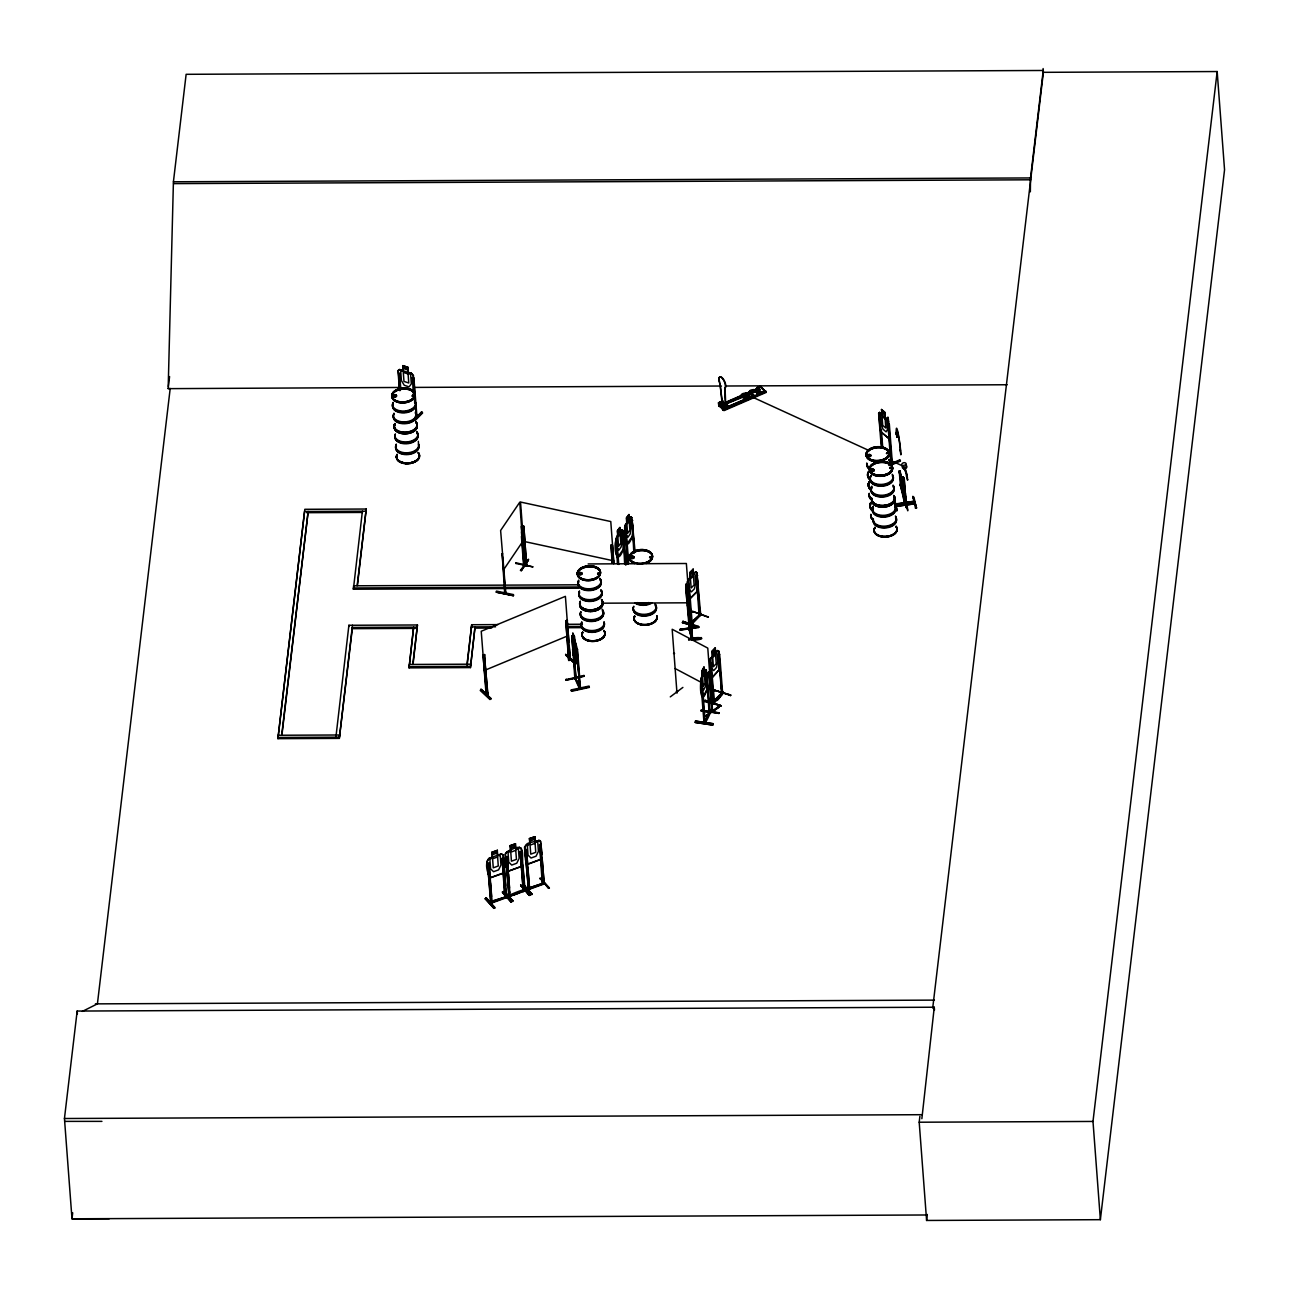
<?xml version="1.0" encoding="UTF-8"?>
<svg xmlns="http://www.w3.org/2000/svg" width="1289" height="1289" viewBox="0 0 1289 1289"><rect width="100%" height="100%" fill="white"/><g stroke="black" fill="none" stroke-linecap="round" stroke-linejoin="round"><path stroke-width="1.5" d="M680.205 629.87L698.574 627.179L682.864 621.346L698.59 626.438M680.238 630.144L680.157 629.322L698.412 626.68L698.461 627.501L680.238 630.144L680.157 629.29M698.461 627.501L698.557 626.486M719.761 382.43A6.171 2.465 66.5 0 1 720.245 376.823A6.171 2.465 66.5 0 1 724.756 381.673A6.171 2.465 66.5 0 1 725.062 388.134L725.788 406.454L722.162 403.618L720.052 384.074A6.171 2.465 66.5 0 1 719.52 377.113A6.171 2.465 66.5 0 1 724.209 381.335A6.171 2.465 66.5 0 1 724.74 388.279L725.465 406.599C722.63 401.636 721.421 403.006 720.519 403.554M720.47 403.038L722.001 403.65M720.551 403.538L720.986 403.65M721.228 404.085L720.873 403.086M721.711 403.876L721.582 402.667L721.421 403.521M723.612 403.054L721.921 402.522L722.339 403.505M496.329 592.167L513.36 595.695L496.329 592.199L496.458 591.087L513.489 594.6L513.36 595.695M399.558 387.473L168.166 388.65L173.419 181.781L186.132 74.311L1043.236 70.476L1030.523 177.946L1030.346 191.835M490.384 901.623L492.334 901.349L490.255 901.575M492.334 901.349L492.189 902.993L489.014 863.211L487.532 863.759L491.012 903.363M527.733 887.895L529.505 887.348M529.811 887.67L529.666 889.329L526.492 849.548L525.01 850.079L528.522 889.748L528.377 888.266M706.453 670.183C697.397 670.216 699.54 714.541 707.145 688.987L706.259 670.151L709.691 713.526C712.575 708.338 704.036 727.447 704.841 721.582M577.456 659.63L577.214 663.255L577.601 659.436M623.634 543.394L623.425 549.307L622.587 530.601M632.673 530.456L632.464 536.385L632.851 530.504L630.772 517.098M695.238 722.436L712.817 725.062L695.238 722.468L695.496 721.05L713.075 723.645L712.817 724.966M695.48 721.083L713.026 723.79M713.075 724.321L695.464 721.921L713.123 724.45M906.07 505.175L906.151 503.951C912.29 532.341 898.981 461.301 903.218 483.81M690.131 629.854C687.955 631.223 689.357 624.939 689.889 628.565M691.613 638.78L692.628 638.087L691.403 637.362M692.531 638.071L691.613 638.119L689.277 629.064M905.12 466.876C905.78 473.482 908.229 481.393 907.794 479.83M906.28 476.108C910.405 478.203 897.434 453.776 907.311 475.963M713.091 703.133L714.605 702.553L710.948 663.045L713.542 703.536C713.929 700.217 726.384 694.223 721.663 691.967M899.48 472.209L900.399 472.08L900.028 470.775L899.142 471.001L904.362 490.126L899.931 470.743M899.545 473.45L899.948 470.904L900.318 473.45M901.462 486.211C897.837 479.943 904.959 492.672 900.93 483.987M566.274 680.221L566.193 679.367L566.274 680.221L584.046 676.322L583.949 675.468M566.225 679.996L583.998 676.048M712.044 677.482L718.956 669.845L719.504 664.173M710.706 673.921L712.173 677.772L719.133 669.893L719.778 664.141M696.978 591.216L697.848 585.528M688.326 595.341L689.776 599.031L697.236 591.345L697.687 585.48M686.457 587.784L688.165 587.381L686.457 587.784L687.649 603.735M689.454 626.696L688.1 609.713M691.13 630.498L691.871 620.46L690.727 631.658M690.678 632.464L691.71 632.448L692.902 621.266L691.887 621.282M109.243 1218.782L71.991 1218.798L64.45 1118.514L77.163 1011.059L934.267 1007.225L934.477 1010.093M168.408 386.507L169.584 376.565M72.7 1212.82L71.991 1218.798L927.081 1214.979M352.332 628.484L339.329 738.388L277.925 738.661L304.816 509.3L366.221 509.026L357.472 585.061M277.925 738.661L304.558 511.475L365.963 511.201L366.06 512.426M281.679 735.246L308.152 511.459L282.001 734.472M336.01 736.228L348.9 625.278L417.459 624.972L413.124 663.706M578.874 588.203L353.395 589.218L362.386 511.217L362.483 512.442M339.329 738.388L352.477 625.262M357.15 585.786L366.221 509.026M470.453 667.589L475.029 626.889L470.453 667.589L409.048 667.863L413.624 627.163L409.531 663.722M409.048 667.863L409.209 664.463L470.614 664.189L470.711 665.414M412.786 664.447L417.459 624.972M467.037 664.206L471.693 624.73L497.876 624.617M467.117 665.43L471.693 624.73M932.704 1008.095L1043.381 72.329L1217.17 71.54L1224.55 169.777L1100.371 1219.684L926.598 1220.457L919.202 1122.22L919.895 1116.322M921.861 1118.707L934.267 1007.225M926.598 1220.457L927.307 1214.464M1100.371 1219.684L1092.991 1121.446L1217.17 71.54M670.28 696.882L682.896 687.408M705.115 700.394L721.276 705.824L704.729 701.635L705.18 700.249L721.276 705.824L705.164 700.926M692.048 622.233L692.193 623.812L691.403 622.152M682.397 622.651L698.59 627.099L682.397 622.684L682.88 621.314M704.745 721.566L703.842 721.598L705.244 720.825M704.068 722.871L709.659 712.35L709.014 713.188M705.147 720.809L704.342 720.567M708.982 712.011L710.191 711.125M709.111 713.204L709.885 711.899M705.196 720.97L710.287 711.141M900.109 472.177L904.362 490.126M901.188 485.051L900.544 484.986M723.451 403.135L722.887 401.862L722.855 403.296M701.393 677.917L700.668 680.85L704.036 723.113M521.272 526.524L524.188 565.887L519.789 502.178L500.615 530.488L505.82 593.182L504.66 593.552L504.531 592.005L505.626 591.78M504.724 593.504L502.146 553.771L505.53 593.697L505.385 592.183M523.479 564.195L524.091 564.453M889.571 434.715C891.263 466.086 885.72 399.316 888.701 421.857M902.091 479.137L902.767 478.396L902.3 479.717M905.506 499.665L905.829 504.45L904.491 496.555M485.937 692.837L487.822 693.047M485.872 692.999L486.581 694.771L483.037 655.134L484.455 654.538L487.677 694.304L486.404 694.755L487.903 694.143L485.357 666.494M485.985 694.433L487.564 693.756M487.806 692.709L487.629 694.255M570.205 658.002L568.465 658.727L570.56 658.373M568.626 658.663L568.916 660.484L570.318 659.436M568.578 660.161L565.774 620.799L567.208 620.202L570.383 659.936L569.142 646.111M502.774 873.281L504.112 867.868L502.919 873.394L490.223 877.89C487.065 872.492 484.648 863.598 488.805 858.361L501.389 853.914L503.064 855.139M626.583 544.49L632.4 536.305C624.198 558.153 621.894 528.361 626.986 522.802L626.631 517.969L628.887 514.73M686.779 599.901L685.941 586.253L688.294 594.664M685.812 587.027L686.135 586.221L689.551 613.21M579.26 687.923C579.792 684.459 580.259 687.488 579.696 688.632C579.889 689.502 571.929 673.116 576.006 677.885M573.46 650.816L575.41 679.496L574.846 678.336M490.706 699.009L480.99 689.373L480.265 690.501L489.965 699.54L490.771 698.348L481.039 689.341L490.771 698.348M617.769 535.676L616.674 539.028L617.35 548.051L618.849 550.177L621.121 546.939L622.039 541.348L621.362 532.325L620.025 532.438L619.671 527.604M626.808 522.754L625.713 526.105L626.39 535.128L627.904 537.255L630.16 534.017L631.078 528.426L630.402 519.403L629.064 519.515L628.71 514.682M413.286 391.308L414.188 388.569L413.221 375.679L411.384 373.504L399.59 369.589L398.172 370.716M412.963 392.871L414.301 388.456M485.276 898.868L486.05 898.385L494.767 908.004L493.848 908.342L485.26 898.836L486.034 897.772M504.176 891.198L502.533 892.568L502.501 891.746L511.121 902.042L512.877 900.56L511.217 901.801M504.192 891.827L502.581 891.779M512.764 900.673L505.481 892.455M523.479 884.157L532.244 894.34L531.326 894.663L522.738 885.172L523.592 884.045M393.983 396.48L394.611 395.352L395.739 396.319M395.771 395.159L393.838 396.029M393.822 396.335C393.854 392.903 398.011 397.528 393.854 396.351M412.512 395.562L413.27 395.046M412.915 395.642C414.591 394.434 412.528 397.882 412.416 395.256M579.776 572.896L581.436 572.848L581.017 573.702M581.548 573.218L580.92 572.638M598.918 573.782L598.95 573.009M599.192 573.073L598.869 573.702M632.754 556.284L631.143 557.541L633.56 557.541M631.304 556.848L631.771 558.105M631.868 556.445L631.932 557.75L633.576 556.816M649.559 557.589L651.026 556.703L650.333 557.202M650.526 557.718L650.607 556.703M649.72 557.541L651.444 557.122M650.301 556.622L651.461 557.106M651.509 557.573L650.542 556.574M687.182 582.29L688.342 579.486L687.359 582.354M490.497 903.041L490.513 901.51L505.079 897.112L492.156 901.398M504.917 896.306C509.558 897.724 504.853 896.548 505.916 889.346M505.546 898.062L504.789 896.274L506.4 895.774M506.561 895.71L506.786 897.595L503.548 857.91L502.066 858.458L504.853 897.805M509.848 891.956C503.193 903.718 543.475 880.323 509.074 895.307L509.042 896.838L508.575 894.937M520.24 851.82L523.318 891.505L520.24 851.82L521.723 851.288L525.139 890.908L525.042 889.41L523.608 890.006C524.301 893.938 521.288 888.33 524.559 889.152M524.945 890.957L508.962 896.741L505.707 857.121L507.189 856.589L510.057 895.791M527.684 888.008L528.264 889.7L544.28 883.867C545.247 881.934 540.333 882.772 544.039 882.546M529.618 887.783L542.556 883.432L529.537 887.75M529.731 889.217L529.07 887.364M544.039 882.047L542.476 882.482L542.524 884.012M896.226 510.67L897.16 509.799L896.209 510.766L894.099 501.55M904.121 479.653L902.687 479.959L904.556 504.627L904.266 503.419M904.169 503.58L904.395 504.498L902.429 478.863L904.137 478.863M905.555 497.747L905.813 504.337M868.093 455.001L868.27 456.145M868.238 455.645L870.027 455.259M869.576 456.29L870.381 455.565L869.527 454.566M871.412 469.728L872.605 470.678M871.38 470.404L873.571 470.469M873.314 470.292L873.314 469.486M886.735 453.422L887.912 453.486M886.816 453.551L887.235 452.455M887.219 452.503L886.816 453.18M887.75 453.196L886.349 453.438M889.668 467.746L890.667 468.68L891.247 467.553M890.071 468.149L891.005 467.375L890.071 468.213M891.424 467.939L890.167 468.455M528.377 559.909L520.385 570.431L521.32 570.656L528.49 559.829L521.191 570.431M527.749 559.78L528.554 559.249L521.32 570.656M891.392 462.558L891.875 464.104L891.295 462.88M888.443 423.678L889.362 424.484L892.407 463.863L891.392 462.977M688.89 627.679L689.099 628.597L688.954 627.55M689.663 628.774L688.906 629.129M703.907 667.17L702.038 670.731L701.667 679.013L702.344 688.036L703.568 690.114L705.309 686.779L705.953 681.124L703.907 667.17L704.406 672.31L705.728 669.587M704.1 667.186L702.118 670.779L702.666 675.645M701.425 678.03L702.408 675.565M701.651 682.735L704.648 723.21L704.567 720.47M708.918 711.754L709.079 713.445L706.71 673.051L710.303 712.559M707.307 673.148L706.195 674.034M702.65 697.413L707.21 689.051M701.232 710.98L719.117 712.962L701.232 710.98L701.216 710.158M712.978 701.699C735.536 679.996 713.51 700.217 713.703 701.909M713.01 703.101L709.901 661.08M703.971 722.871L704.616 722.017M721.228 694.127L722.033 694.368L718.811 651.171L717.554 650.462L710.61 658.308M690.533 624.601L690.55 622.925M692.08 623.812L691.081 624.778M699.766 614.37L700.652 613.371L699.25 615.498M700.523 613.612L698.976 614.208L699.943 614.321M677.063 691.645L676.258 691.371L677.498 691.339M677.434 691.307L676.983 693.111L672.181 629.258L707.774 648.109L712.591 711.302L711.85 710.916M711.367 709.901L712.543 709.756L711.302 709.788M571.688 636.492L572.203 635.638L573.379 638.264M711.512 663.223L710.674 664.125L713.542 703.536L714.46 702.505M722.646 692.032L721.679 694.529M502.726 553.883L501.824 554.238M515.761 563.486L532.824 566.789M522.351 543.861L523.995 565.162M503.58 569.786L522.754 541.461M906.264 507.785L903.17 493.107L906.602 507.302M524.945 564.195L525.122 565.726L522.319 525.928L523.85 526.25L526.557 565.903L524.752 564.179M526.734 565.935L525.026 565.581L526.637 565.984L523.85 526.25M612.13 563.406L611.034 545.102L612.581 545.424L613.677 563.728M617.544 557.412L623.36 549.227C615.594 570.528 612.404 541.299 617.947 535.725L617.302 530.81L619.928 527.378L620.218 532.486L621.942 529.843L622.845 530.472L625.471 564.775M626.712 522.706L626.357 517.872L628.968 514.456L629.258 519.564L630.982 516.921L625.181 525.074M617.673 535.644L617.592 530.891L619.848 527.652M621.942 529.843C611.099 537.964 617.576 551.885 617.334 563.341M616.529 542.733L618.156 564.34M624.649 563.76L623.103 533.34L626.051 564.904M625.568 529.811L628.081 563.212M633.834 552.804L632.142 520.418L635.09 551.966M623.699 533.469L622.442 534.291M632.738 520.547L631.481 521.368M692.209 623.715L688.874 580.614L690.34 577.375L689.986 572.542L693.208 569.271L689.857 572.493L690.405 577.375L688.407 579.615M508.478 871.364L506.19 867.11L505.207 854.14L506.98 851.739C521.078 844.44 523.527 845.439 522.287 861.245M509.171 896.741L505.401 854.14L506.98 851.739M538.705 840.331C544.603 840.944 527.539 841.427 526.283 844.698L524.51 847.082L525.493 860.069L527.797 864.307L540.3 859.618M393.87 395.159L393.741 396.174M395.965 395.691L394.998 396.142M579.551 572.783A1.788 1.08 -4.3 0 0 579.341 574.652A1.788 1.08 -4.3 0 0 582.129 573.702A1.788 1.08 -4.3 0 0 579.551 572.783L579.728 574.314M581.258 574.056L581.291 572.896M723.016 403.199L723.016 402.071M715.411 652.991L717.038 652.943L717.715 661.966L716.507 667.493L713.703 670.602L711.915 668.395L712.14 651.203L715.137 647.884L715.588 653.04L717.699 650.719L718.714 651.348M715.218 648.206L712.14 651.203M710.787 658.357L712.785 656.149L712.253 651.251M710.948 663.045L710.674 664.125M718.263 654.973L719.649 654.216L722.662 693.659L721.856 694.417L718.263 654.973L719.649 654.216M714.396 690.936L714.332 690.114L730.944 695.142L714.896 690.372M715.186 700.926C719.858 701.603 723.677 687.504 721.115 694.368M867.948 454.969L868.432 454.711A1.788 1.08 -4.3 0 1 870.913 455.742A1.788 1.08 -4.3 0 1 868.061 456.596A1.788 1.08 -4.3 0 1 868.464 454.727M870.027 456.064L869.785 454.646M871.283 469.695L871.767 469.438A1.788 1.08 -4.3 0 1 874.248 470.469A1.788 1.08 -4.3 0 1 871.396 471.323A1.788 1.08 -4.3 0 1 871.783 469.454M871.815 471.001L871.557 469.567M887.718 453.293L887.912 452.81M688.229 579.551L695.561 571.833L696.882 572.574L699.685 615.916L700.797 614.966L699.975 614.692M695.738 571.881L693.482 574.378L693.047 569.222M699.137 615.739L696.286 576.344L697.156 575.442L700.717 615.062L691.452 624.617M688.229 585.383L689.099 584.481L687.682 585.206L692.274 638.442M697.703 575.619L696.286 576.344M689.599 598.966L697.236 591.345M692.628 612.178L692.564 611.357L708.402 616.996M691.532 622.458L699.605 614.885L690.533 623.054M691.613 623.489L700.217 614.627M565.774 620.799L568.916 660.484L570.431 659.984M402.748 365.625L407.872 367.317L402.748 365.625L403.183 370.781L400.734 371.538L401.411 380.561L404.279 385.282L409.064 386.877L411.336 383.848L410.659 374.825L407.969 372.36L407.711 367.429M398.575 373.037L399.977 373.504M402.99 370.571L399.493 369.411L397.995 370.588L399.413 389.101M411.449 373.359L413.495 375.566M413.173 391.743L412.48 377.645L413.882 378.112L417.008 417.459L415.703 416.895M413.882 378.112L412.142 377.983M416.073 417.523L421.777 411.9L416.347 418.313M416.186 417.62L421.712 411.868L422.615 412.963L415.606 420.053M416.138 418.345L421.841 412.512M510.186 845.745L515.552 843.779L510.09 845.632L510.541 850.579L508.075 853.157L508.752 862.18L511.733 865.064L516.744 863.243L519.129 858.393L518.452 849.37L515.648 848.742L515.278 843.908M691.162 625.632L689.099 625.648M574.765 677.144L580.598 688.439M574.862 678.578L571.817 636.267L573.412 655.166L577.214 663.255M878.727 413.382L879.71 412.351L878.615 413.237L881.305 447.476M722.791 400.879L718.505 402.732L719.053 405.133L721.904 403.892L721.453 402.893M713.526 700.974L713.993 702.231M691.339 623.183L690.421 623.167M701.28 710.755L718.843 713.349M494.767 908.004L486.082 897.74M689.003 629.032L691.822 639.698L692.386 638.587M691.565 637.217L691.516 638.796M412.609 395.497L412.222 396.335M579.26 572.848L580.098 572.59M631.256 557.025L633.463 557.347M633.076 557.493L632.963 556.445M756.498 388.376C771.853 399.509 747.427 387.457 760.768 386.507L765.875 391.792L723.451 410.128C721.292 408.42 728.478 401.201 727.947 407.904M760.494 387.312L760.768 386.507M762.218 388.811L761.847 388.231M765.215 391.518L764.909 390.938M699.927 614.805L697.156 575.442M674.582 653.442L673.535 653.426M708.515 671.972L709.578 671.972L708.515 671.972L712.156 711.609L708.966 671.666M718.682 706.291L719.117 707.307L706.018 715.814L718.73 706.388M706.098 715.749L718.763 706.936L706.018 715.814M690.904 625.681L689.534 625.197M868.141 455.114L869.898 454.888M486.098 694.32L481.232 631.256L565.404 596.34L567.498 624.198M82.383 1011.398L97.416 1003.857L170.196 388.505L168.182 388.505M894.34 499.649L897.047 510.508M394.031 395.046A1.788 1.08 -4.3 0 1 396.609 395.965A1.788 1.08 -4.3 0 1 393.822 396.915A1.788 1.08 -4.3 0 1 394.031 395.046L395.481 394.837M579.357 573.766L581.113 573.766M881.966 414.333L881.595 409.499L884.899 412.416L885.092 417.314L887.38 419.247M884.899 412.416L881.434 409.58M889.362 424.484L887.912 423.92L890.812 463.363M881.144 431.831L879.759 426.111L880.967 431.896L888.814 438.421M891.762 462.67L888.604 459.561M891.666 462.574L892.326 463.718M889.507 464.298L899.883 459.819L900.447 461.059L890.119 465.619M720.052 384.074L722.485 403.473M718.891 403.086L723.161 401.233M723.338 402.925L722.92 402.087L723.612 402.603M722.291 407.533L721.953 403.231L720.068 402.039C719.101 406.406 724.047 410.611 721.631 403.167M741.272 394.966C756.643 406.099 732.216 394.047 745.558 393.113L750.569 398.075L745.558 393.113M749.36 391.469C764.731 402.603 740.289 390.551 753.63 389.6L758.641 394.579L753.63 389.6M724.16 402.925L760.8 387.022L766.246 392.388L723.983 410.611L718.698 405.294L718.505 402.732M724.241 403.264L760.591 387.409M724.482 403.779L742.802 395.836M746.46 394.241L750.134 392.646M757.465 389.471L753.791 391.066L758.109 389.487M724.579 403.876L750.778 392.662M724.789 404.037L758.077 389.729L725.208 404.134M743.882 396.77L719.407 406.567M747.427 395.111L760.381 389.616M723.483 407.195L727.753 405.342M728.204 406.502L753.856 395.369M757.513 393.773L764.844 390.599M719.053 405.133L723.242 408.903L726.094 407.662M727.85 406.744L753.92 395.707M757.175 394.015L761.251 392.517M746.25 399.429L750.536 397.56M754.339 395.916L758.609 394.063M761.461 392.823L765.747 390.97M723.016 409.741L763.442 392.323M723.322 409.999L765.811 391.469M483.375 655.457L484.793 654.86M566.113 621.121L567.531 620.525M565.581 654.248L575.458 663.916M486.05 694.272L487.903 694.078M484.197 670.554L568.352 635.622M714.348 690.098L730.509 695.48M730.444 694.884L730.428 695.706M871.67 469.373L872.605 469.18M692.628 611.357L708.354 617.27M491.915 852.271L497.377 850.418L491.915 852.271L492.366 857.201L489.901 859.779L490.593 868.802L493.558 871.702L498.569 869.866L500.954 865.032L500.277 856.009L497.473 855.364L497.119 850.531M529.392 838.591L534.854 836.738L529.392 838.591L529.843 843.538L527.378 846.116L528.055 855.139L531.036 858.023L536.047 856.202L538.431 851.352L537.755 842.329L534.951 841.701M497.57 855.477L501.324 854.108M507.157 851.981L510.734 850.676L510.363 845.842M519.499 847.469L515.745 848.839L515.455 843.683M538.802 840.428L535.048 841.798L534.597 836.867M542.331 884.141L539.543 844.778L541.026 844.247L544.2 884.028L542.057 857.991M487.838 864.081L489.304 863.549M502.066 858.458L503.854 858.248M505.997 857.459L507.479 856.911M520.547 852.158L522.013 851.61M525.316 850.418L526.782 849.87M539.543 844.778L541.316 844.569M490.336 877.68L502.678 873.169M520.853 866.546L508.511 871.042L506.464 867.126M527.813 864.001L540.155 859.505M508.382 871.251L520.982 866.659M529.28 895.42L520.643 885.124L529.28 895.42L530.198 895.049L529.376 895.162M548.582 888.363L539.946 878.083L548.727 888.185M520.708 885.946L521.578 885.543L529.505 895.227M522.818 885.076L532.244 894.34M548.808 888.185L540.881 878.502L540.01 878.905M504.998 896.145L506.142 895.742M523.173 889.523L524.736 889.088M506.496 897.208L491.705 902.477M510.315 895.823L524.671 890.57L522.754 865.032M527.974 889.378L543.974 883.529L543.62 882.063M490.787 903.38L506.803 897.531M529.215 894.598L520.74 885.108M570.044 658.067L570.495 659.807M712.011 711.592L711.737 709.482M487.403 693.836L487.033 692.37M543.056 884.431L539.849 845.117M524.301 889.104L524.849 890.522M580.856 573.879L579.889 573.959M598.386 573.138L597.806 573.863M416.556 416.379L416.492 417.845L415.767 407.92M416.411 417.765L415.09 417.282M528.474 889.684L524.8 847.195L526.46 844.923L530.037 843.634L529.586 838.688M490.771 901.962L490.706 903.476L487.323 860.875L488.982 858.603L492.559 857.298L492.108 852.367M572.413 640.101L572.574 639.022L576.038 679.367L573.911 651.751M577.504 649.285L576.441 648.48L577.504 649.285L580.501 688.455M566 679.641L583.981 675.5M579.26 686.634L575.345 678.481L580.388 687.021M580.082 687.649L577.472 662.224M571.269 689.889L589.057 686.07L589.363 687.391L571.607 691.291L571.301 690.034M571.365 690.678L589.154 686.86L571.381 690.759M572.944 633.157L573.17 647.223L575.78 656.037L574.572 636.605L572.751 633.205L576.682 646.595L579.841 688.713L578.084 662.095M572.203 635.638L575.764 643.823M572.832 637.523L577.311 662.353M573.251 639.94C578.213 651.718 574.507 660.58 573.299 639.924M572.558 649.285L573.412 655.166M886.816 452.81L887.718 452.729M871.976 469.583L873.7 470.098M871.992 470.984L873.684 469.776M721.776 694.417L718.811 651.171M687.005 590.588L686.119 589.701L687.746 600.4M680.076 629.548L698.316 626.841M701.345 637.588L688.584 639.408C698.203 635.493 710.69 639.006 692.451 640.311M688.648 640.101L701.425 638.345M687.682 592.279L686.199 583.853L687.311 587.446M685.716 586.849L689.357 630.079M687.327 587.397L688.568 606.813L686.94 597.822M686.683 590.588L688.278 602.946L687.408 599.611M688.294 594.551L689.518 614.112L689.696 610.358M687.585 605.685L686.94 599.772L689.728 613.838M902.767 478.396L903.154 476.688L904.33 479.444L906.441 507.528L906.28 502.033M902.654 476.753L902.88 478.493L903.444 477.897M906.457 474.948L907.472 477.607M903.154 476.688L904.33 479.444M900.544 486.324L899.206 470.888L904.266 488.789M893.583 499.842L894.534 498.891L897.225 510.621M916.527 507.995L912.854 496.426L915.512 508.156L916.527 507.995L912.95 496.474M904.604 501.969L904.717 503.306L900.125 484.261L905.345 503.209L901.027 485.325L899.948 470.904M895.613 503.918L913.982 501.276L914.046 502.098L895.758 504.563L895.694 503.741M895.726 504.337L913.965 501.276M896 504.95L914.288 502.565L896 504.982L896.081 505.82L914.368 503.354L914.272 502.484M896.064 505.739L914.368 503.354M914.481 503.886L896.209 506.384L914.465 503.757M903.202 483.633L905.377 493.381M905.377 493.268L906.296 504.515L905.974 503.419M906.022 499.375L906.554 503.242M906.634 502.984L907.198 507.802M412.867 395.401L412.464 396.222M632.142 556.606L633.495 556.961M632.561 557.67L631.352 557.364M872.299 469.518L873.217 469.615M524.124 564.389L524.446 565.807M693.305 574.33L695.013 574.298L695.689 583.321L694.4 588.831L691.436 591.877L689.551 589.637M689.454 627.115L691.258 627.066L686.36 563.502L588.122 563.954M691.694 632.416L690.791 632.255M173.419 181.781L1030.523 177.946M173.564 183.618L1030.668 179.799M413.64 387.409L721.469 386.023M725.498 386.007L1007.176 384.75M306.637 512.684L362.096 512.442M579.035 584.803L353.557 585.802L353.653 587.043M578.777 586.978L353.299 587.977L353.395 589.218M603.107 603.188L687.311 602.817M566.322 624.311L582.419 624.23M495.604 626.792L471.436 626.905L471.532 628.13M568.078 626.47L582.161 626.406M415.332 628.388L352.316 628.661L352.219 627.437L417.201 627.147L417.298 628.371M475.56 628.114L491.673 628.049M568.175 627.711L582.257 627.646M408.951 666.639L470.356 666.365M277.844 737.437L339.249 737.163M95.402 1003.873L934.396 1000.119M64.45 1118.514L921.554 1114.695M919.202 1122.22L1092.991 1121.446M64.659 1121.382L101.928 1121.366M549.42 887.96L540.832 878.502M530.101 895.001L521.529 885.543M903.702 478.686L905.12 495.008M701.168 710.158L718.795 712.753L718.811 713.574M416.186 416.315L416.911 415.96L415.59 415.461L416.734 415.976M915.754 508.027L915.512 508.156M515.713 562.665L532.808 566.967M523.592 565.629L524.687 565.436M496.474 591.877L513.554 595.405M522.061 526.283L523.592 526.605M610.793 545.473L612.323 545.795M631.884 517.534L634.43 552.933M625.326 524.994L624.601 527.926M523.479 541.332L613.725 560.844M575.152 678.03L574.668 677.16M579.905 686.199L580.147 687.73M719.036 406.244L718.73 405.648M723.065 409.805L722.388 409.177M715.508 652.717L715.314 647.932M709.723 661.031L710.771 674.115M868.351 455.839L870.123 454.888M868.722 456.338L867.868 455.162M691.871 639.602L688.423 595.019M693.401 574.056L693.208 569.271M682.799 622.168L698.67 627.227M411.562 373.262L408.13 372.263L407.872 367.317M415.429 416.943L416.734 417.298M415.203 417.394L416.283 417.749M745.396 393.886L869.318 450.667M889.362 459.851L902.107 465.7M581.178 573.251L579.502 574.201M686.264 588.799L686.409 583.82M675.13 668.54L702.263 682.912M707.339 685.603L710.738 687.391M891.698 464.088L888.733 427.61M523.592 565.678L521.433 536.369M695.528 572.042L696.785 572.735M519.403 847.372L521.223 848.516M505.61 885.414L503.226 855.01L501.389 853.914M630.788 516.873L631.803 517.711M621.749 529.795L622.764 530.649M705.534 669.571L706.388 670.361M879.533 412.432L882.079 414.591M879.597 412.625L887.203 419.328M881.031 431.815L888.911 438.647M890.892 463.331L891.779 464.008L888.604 421.825M724.724 404.537L727.528 407.05L727.367 405.004M721.953 403.231L720.438 401.878L720.76 406.164M705.212 722.114L702.263 682.816M566.435 654.635L576.199 663.738M565.742 654.828L575.538 663.916M565.645 655.07L575.329 664.109M481.023 689.986L490.835 699.17M903.38 488.676L905.813 499.439M535.112 841.475L534.758 836.642M503.226 855.01L504.031 868.013M497.651 855.139L497.28 850.305M505.449 893.1L512.925 901.382M490.223 877.89L488.193 873.652M502.629 892.326L511.33 901.849M502.533 892.568L511.121 902.042M486.114 897.724L494.702 907.182M485.937 898.53L494.525 907.988M485.341 898.739L493.929 908.213M913.885 497.103L916.431 507.93M597.597 573.943C598.193 571.027 597.516 576.038 599.401 573.315M574.121 636.927L573.154 634.865L574.233 638.538M573.492 655.07L577.456 663.207M867.9 455.678L870.204 455.065M688.262 595.147L689.776 599.031M710.593 674.05L711.995 677.724M401.024 388.779L399.074 383.445L400.911 388.891M625.471 540.736L626.776 544.522M616.432 553.658L617.737 557.46M701.699 693.691L702.827 697.446M903.573 479.54L903.396 478.477M902.816 477.832L903.073 479.605M686.457 585.544L687.021 587.687M686.586 587.156L687.134 589.299M687.408 605.653L689.76 614.08M902.01 478.493L902.332 480.12L904.362 479.846L904.072 478.638L902.042 478.912L904.121 504.45M899.206 472.193L899.464 473.24M900.914 483.842L905.249 501.888M905.539 498.247L904.024 491.544L905.877 502.758M904.556 493.59L903.798 487.999L904.701 493.606M903.718 493.188L904.556 498.472M526.863 564.083L526.975 565.581M688.084 594.68L688.519 597.484M1043.107 68.543L1043.413 72.522M907.118 477.639L907.279 479.895M904.04 478.219L905.265 494.75M903.621 488.869L903.734 490.207M884.641 412.544L884.995 417.378L886.784 420.44L887.46 429.479L886.091 431.879L882.997 429.173L881.064 423.855L880.387 414.832L881.918 414.671L881.595 409.499M881.418 430.349L882.756 448.04M882.224 448.266L879.485 415.799L879.775 419.731M880.226 425.628L881.837 447.235M878.905 413.318L879.871 426.192M723.097 406.857L723.242 408.903M714.444 700.974L714.525 702.666M696.704 572.509L697.752 585.609M689.003 590.201L692.612 639.65L689.696 628.903L688.374 611.212M688.197 606.297L690.002 629.983M686.731 590.588L687.698 603.333M632.142 520.418L634.51 551.853M626.164 529.94L628.678 563.341M625.487 530.891L628.001 564.292M624.682 527.878L627.421 564.163M617.125 542.862L618.736 564.469M613.918 563.357L610.777 521.546L520.53 502.049L523.817 545.843M611.034 545.102L611.647 553.078M611.937 557.057L612.388 563.035M577.053 648.351L577.794 658.163M576.731 652.411L577.182 658.308M567.772 627.775L568.852 642.131M524.269 551.821L525.01 561.795M521.449 531.906L522.045 539.882M541.026 844.247L541.767 854.059M540.623 841.234L541.509 854.349M540.445 841.363L541.412 854.236M526.492 849.548L527.523 863.292M527.813 867.223L529.441 888.83M521.143 848.404L522.19 861.39M507.189 856.589L508.22 870.333M508.511 874.264L509.542 888.024M502.372 858.78L505.159 898.143M484.455 654.538L485.051 662.514M489.014 863.211L490.191 878.937M490.497 882.868L491.528 896.612M491.866 901.075L491.963 902.509M413.334 375.566L415.477 404.005A11.537 6.944 -4.3 0 0 414.542 402.394M418.329 441.289L418.651 445.801M402.925 365.834L403.28 370.668M399.638 373.858L400.831 389.568M398.285 370.604L399.896 390.728M348.9 625.278L348.981 626.502M339.587 736.212L339.506 734.988L278.102 735.262L278.182 736.486M77.163 1011.059L77.372 1013.911M902.993 466.264A2.32 1.837 -13.6 0 1 902.074 463.718A2.32 1.837 -13.6 0 1 905.377 462.912A2.32 1.837 -13.6 0 1 905.732 465.603M416.041 421.954A11.569 6.961 -4.3 0 1 406.341 432.411A11.569 6.961 -4.3 0 1 394.74 423.727M414.413 400.573A11.537 6.944 -4.3 0 1 404.73 411.014A11.537 6.944 -4.3 0 1 393.161 402.345M415.412 411.997A11.698 7.041 -4.3 0 1 405.6 422.583A11.698 7.041 -4.3 0 1 393.87 413.801M415.461 412.544A11.698 7.041 -4.3 0 1 405.632 423.146A11.698 7.041 -4.3 0 1 393.918 414.349M416.17 413.092A11.537 6.944 -4.3 0 1 404.037 421.922A11.537 6.944 -4.3 0 1 393.967 413.189M415.67 405.874A11.537 6.944 -4.3 0 1 401.862 412.851A11.537 6.944 -4.3 0 1 393.29 404.166M415.783 405.245A11.698 7.041 -4.3 0 1 401.781 412.319A11.698 7.041 -4.3 0 1 393.097 403.505M414.639 401.717A11.698 7.041 -4.3 0 1 415.606 403.409M414.591 401.153A11.698 7.041 -4.3 0 1 404.778 411.739A11.698 7.041 -4.3 0 1 393.048 402.958M415.364 413.237A11.537 6.944 -4.3 0 1 407.179 423.485A11.537 6.944 -4.3 0 1 393.499 416.814M417.12 425.869A11.488 6.912 -4.3 0 0 416.009 422.405A11.569 6.961 -4.3 0 1 406.357 432.766A11.569 6.961 -4.3 0 1 394.788 424.178A11.488 6.912 -4.3 0 0 401.926 432.653A11.488 6.912 -4.3 0 0 416.524 427.674M417.056 425.177A11.472 6.896 -4.3 0 1 403.328 432.121A11.472 6.896 -4.3 0 1 394.821 423.485M415.928 421.712A11.472 6.896 -4.3 0 1 416.879 423.388M415.993 422.325A11.488 6.912 -4.3 0 1 406.357 432.733A11.569 6.961 -4.3 0 1 394.772 424.081A11.488 6.912 -4.3 0 0 406.357 432.733A11.569 6.961 -4.3 0 0 416.073 422.405M418.603 445.817A11.52 6.928 -4.3 0 1 406.502 454.63A11.52 6.928 -4.3 0 1 396.448 445.913M418.297 452.6A11.52 6.928 -4.3 0 1 408.629 463.025A11.488 6.912 -4.3 0 1 397.125 454.405A11.472 6.896 -4.3 0 0 408.629 463.009A11.488 6.912 -4.3 0 0 418.281 452.632A11.472 6.896 -4.3 0 1 408.629 463.009A11.52 6.928 -4.3 0 1 397.093 454.373M416.701 431.477A11.52 6.928 -4.3 0 1 408.532 441.724A11.52 6.928 -4.3 0 1 394.901 435.054M418.699 444.592A11.698 7.041 -4.3 0 1 406.389 453.551A11.698 7.041 -4.3 0 1 396.19 444.689M418.748 445.156A11.698 7.041 -4.3 0 1 406.438 454.115A11.698 7.041 -4.3 0 1 396.239 445.253M418.49 443.996A11.537 6.944 -4.3 0 1 406.357 452.826A11.537 6.944 -4.3 0 1 396.303 444.093M416.927 432.057A11.698 7.041 -4.3 0 1 407.098 442.643A11.698 7.041 -4.3 0 1 395.385 433.861M417.04 424.983A11.52 6.928 -4.3 0 1 404.923 433.813A11.52 6.928 -4.3 0 1 394.885 425.08A11.472 6.896 -4.3 0 0 404.939 433.781A11.472 6.896 -4.3 0 0 416.992 424.999M416.621 428.029A11.569 6.961 -4.3 0 1 401.926 433.023A11.569 6.961 -4.3 0 1 394.805 424.5M417.04 424.403A11.569 6.961 -4.3 0 1 417.217 426.208M416.863 433.297A11.537 6.944 -4.3 0 1 408.677 443.545A11.537 6.944 -4.3 0 1 395.014 436.874M416.959 432.605A11.698 7.041 -4.3 0 1 408.661 443.013A11.698 7.041 -4.3 0 1 394.805 436.246M418.361 452.842A11.569 6.961 -4.3 0 1 408.661 463.315A11.569 6.961 -4.3 0 1 397.076 454.63M745.284 395.111A2.062 1.241 -4.3 0 1 747.958 396.222A2.062 1.241 -4.3 0 1 745.123 397.447A2.062 1.241 -4.3 0 1 744.381 395.497M870.172 480.088A11.52 6.928 -4.3 0 1 867.868 475.061M869.978 479.524A11.698 7.041 -4.3 0 1 868.415 472.612M869.93 478.976A11.698 7.041 -4.3 0 1 868.367 472.048M870.011 478.267A11.537 6.944 -4.3 0 1 868.48 471.452M888.927 459.561A11.52 6.928 -4.3 0 1 888.943 464.878M869.221 467.424A11.52 6.928 -4.3 0 1 866.917 464.217M869.334 469.244A11.537 6.944 -4.3 0 1 867.03 464.217M889.861 463.089A11.537 6.944 -4.3 0 1 889.877 464.894M869.157 468.68A11.698 7.041 -4.3 0 1 866.82 463.589M889.184 460.689A11.698 7.041 -4.3 0 1 889.99 464.282M889.136 460.141A11.698 7.041 -4.3 0 1 889.168 465.538M869.124 468.133A11.698 7.041 -4.3 0 1 866.772 463.025M870.784 488.821A11.569 6.961 -4.3 0 1 869.253 481.989M872.492 510.992A11.52 6.928 -4.3 0 1 870.961 504.176M872.299 510.428A11.698 7.041 -4.3 0 1 870.736 503.516M872.266 509.864A11.698 7.041 -4.3 0 1 870.687 502.952M872.331 509.171A11.537 6.944 -4.3 0 1 870.8 502.356M870.929 490.158A11.52 6.928 -4.3 0 1 869.382 483.359A11.488 6.912 -4.3 0 0 870.945 490.126A11.488 6.912 -4.3 0 1 869.414 483.375M871.541 498.327A11.52 6.928 -4.3 0 1 869.237 493.3M870.848 489.627A11.569 6.961 -4.3 0 1 869.302 482.779M871.654 500.148A11.537 6.944 -4.3 0 1 869.35 495.121M871.493 499.584A11.698 7.041 -4.3 0 1 869.14 494.493M871.445 499.036A11.698 7.041 -4.3 0 1 869.108 493.929M870.865 515.036A11.52 6.928 -4.3 0 0 873.169 520.047A11.488 6.912 -4.3 0 1 870.897 516.857M873.12 519.725A11.569 6.961 -4.3 0 1 870.8 514.682M893.196 486.952A11.52 6.928 -4.3 0 1 882.643 497.071A11.52 6.928 -4.3 0 1 871.96 488.015M892.246 474.288A11.52 6.928 -4.3 0 1 881.676 484.422A11.52 6.928 -4.3 0 1 871.01 475.351M893.325 486.275A11.698 7.041 -4.3 0 1 882.594 496.555A11.698 7.041 -4.3 0 1 871.751 487.339M893.277 485.711A11.698 7.041 -4.3 0 1 882.546 496.007A11.698 7.041 -4.3 0 1 871.702 486.791M893.084 485.131A11.537 6.944 -4.3 0 1 882.498 495.266A11.537 6.944 -4.3 0 1 871.799 486.179M892.504 475.432A11.698 7.041 -4.3 0 1 881.773 485.711A11.698 7.041 -4.3 0 1 870.929 476.511M892.471 474.868A11.698 7.041 -4.3 0 1 881.724 485.163A11.698 7.041 -4.3 0 1 870.881 475.947M892.407 476.108A11.537 6.944 -4.3 0 1 883.319 486.114A11.537 6.944 -4.3 0 1 870.349 478.96M893.889 496.007A11.52 6.928 -4.3 0 1 884.818 506.013A11.488 6.912 -4.3 0 1 871.896 498.875A11.52 6.928 -4.3 0 0 884.818 506.013A11.488 6.912 -4.3 0 0 893.857 496.039A11.537 6.944 -4.3 0 1 884.834 506.142A11.537 6.944 -4.3 0 1 871.863 498.988M893.905 495.653A11.569 6.961 -4.3 0 1 884.802 505.691A11.569 6.961 -4.3 0 1 871.799 498.521M896.161 526.315A11.52 6.928 -4.3 0 1 885.591 536.45A11.52 6.928 -4.3 0 1 874.925 527.378M874.973 527.974A11.52 6.928 -4.3 0 0 885.64 537.046A11.52 6.928 -4.3 0 0 896.209 526.911A11.488 6.912 -4.3 0 1 887.138 536.917A11.488 6.912 -4.3 0 1 874.232 529.779M895.533 517.856A11.52 6.928 -4.3 0 1 886.461 527.846A11.52 6.928 -4.3 0 1 873.523 520.692M895.356 506.899A11.52 6.928 -4.3 0 1 882.498 515.342A11.52 6.928 -4.3 0 1 873.33 506.255M895.517 508.72A11.537 6.944 -4.3 0 1 882.643 517.163A11.537 6.944 -4.3 0 1 873.443 508.059M894.84 506.335A11.698 7.041 -4.3 0 1 884.093 516.615A11.698 7.041 -4.3 0 1 873.249 507.399M894.792 505.771A11.698 7.041 -4.3 0 1 884.061 516.067A11.698 7.041 -4.3 0 1 873.217 506.851M895.613 516.615A11.698 7.041 -4.3 0 1 886.397 526.766A11.698 7.041 -4.3 0 1 873.249 519.499M895.646 517.163A11.698 7.041 -4.3 0 1 886.429 527.33A11.698 7.041 -4.3 0 1 873.281 520.063M895.42 516.019A11.537 6.944 -4.3 0 1 886.333 526.041A11.537 6.944 -4.3 0 1 873.362 518.887M893.954 497.022A11.52 6.928 -4.3 0 1 884.899 507.012A11.52 6.928 -4.3 0 1 871.944 499.874A11.488 6.912 -4.3 0 0 884.882 506.98A11.488 6.912 -4.3 0 0 893.938 497.022M893.954 496.458A11.569 6.961 -4.3 0 1 884.85 506.496A11.569 6.961 -4.3 0 1 871.863 499.31M896.226 526.54A11.569 6.961 -4.3 0 1 885.607 536.707A11.569 6.961 -4.3 0 1 874.893 527.604M896.145 526.347A11.488 6.912 -4.3 0 1 885.591 536.45A11.488 6.912 -4.3 0 1 874.941 527.394M646.015 563.47A11.52 6.928 -4.3 0 0 650.317 552.949A11.52 6.928 -4.3 0 0 632.738 553.029A11.52 6.928 -4.3 0 0 634.542 563.519A11.472 6.896 -4.3 0 1 632.77 553.045A11.472 6.896 -4.3 0 1 650.268 552.965A11.472 6.896 -4.3 0 1 645.998 563.454M655.295 604.428A11.698 7.041 -4.3 0 1 645.483 615.014A11.698 7.041 -4.3 0 1 633.753 606.217M655.344 604.976A11.698 7.041 -4.3 0 1 645.531 615.578A11.698 7.041 -4.3 0 1 633.801 606.781M651.59 603.236A11.52 6.928 -4.3 0 1 635.38 603.316M655.118 603.848A11.537 6.944 -4.3 0 1 646.917 614.096A11.537 6.944 -4.3 0 1 633.253 607.425M655.231 605.669A11.52 6.928 -4.3 0 1 647.062 615.9A11.52 6.928 -4.3 0 1 633.415 609.246M656.858 616.4A11.52 6.928 -4.3 0 1 644.742 625.213A11.488 6.912 -4.3 0 1 634.72 616.529A11.52 6.928 -4.3 0 0 644.742 625.213A11.488 6.912 -4.3 0 0 656.826 616.432M649.076 603.268A11.698 7.041 -4.3 0 1 637.427 603.316M648.947 602.543A11.52 6.928 -4.3 0 1 637.491 602.591M651.67 602.688A11.698 7.041 -4.3 0 1 635.187 602.769M656.874 616.061A11.569 6.961 -4.3 0 1 644.709 624.907A11.569 6.961 -4.3 0 1 634.639 616.158M600.851 590.974A11.52 6.928 -4.3 0 1 591.2 601.399A11.52 6.928 -4.3 0 1 579.647 592.747M599.901 578.31A11.52 6.928 -4.3 0 1 590.249 588.735A11.52 6.928 -4.3 0 1 578.697 580.082M600.932 589.734A11.698 7.041 -4.3 0 1 591.119 600.32A11.698 7.041 -4.3 0 1 579.389 591.522M600.98 590.281A11.698 7.041 -4.3 0 1 591.152 600.883A11.698 7.041 -4.3 0 1 579.438 592.086M601.689 590.829A11.537 6.944 -4.3 0 1 589.556 599.659A11.537 6.944 -4.3 0 1 579.486 590.926M600.062 580.114A11.537 6.944 -4.3 0 1 590.378 590.571A11.537 6.944 -4.3 0 1 578.809 581.903M600.158 579.438A11.698 7.041 -4.3 0 1 590.346 590.04A11.698 7.041 -4.3 0 1 578.616 581.242M600.11 578.89A11.698 7.041 -4.3 0 1 590.298 589.476A11.698 7.041 -4.3 0 1 578.568 580.694M580.34 601.85A11.52 6.928 -4.3 0 0 591.877 610.503A11.52 6.928 -4.3 0 0 601.544 600.078A11.488 6.912 -4.3 0 1 602.462 601.737M601.544 599.675A11.569 6.961 -4.3 0 1 591.844 610.148A11.569 6.961 -4.3 0 1 580.259 601.464M602.64 603.526A11.488 6.912 -4.3 0 1 588.896 610.47A11.488 6.912 -4.3 0 1 580.356 601.834M604.122 623.554A11.52 6.928 -4.3 0 1 592.022 632.367A11.52 6.928 -4.3 0 1 581.967 623.65M582.612 632.109A11.52 6.928 -4.3 0 0 594.148 640.762A11.52 6.928 -4.3 0 0 603.816 630.337A11.472 6.896 -4.3 0 1 594.148 640.73A11.472 6.896 -4.3 0 1 582.66 632.126M602.221 609.214A11.52 6.928 -4.3 0 1 594.052 619.461A11.52 6.928 -4.3 0 1 580.421 612.791M604.219 622.329A11.698 7.041 -4.3 0 1 591.909 631.288A11.698 7.041 -4.3 0 1 581.71 622.426M604.267 622.893A11.698 7.041 -4.3 0 1 591.957 631.852A11.698 7.041 -4.3 0 1 581.758 622.99M604.009 621.717A11.537 6.944 -4.3 0 1 591.877 630.563A11.537 6.944 -4.3 0 1 581.822 621.83M602.479 610.341A11.698 7.041 -4.3 0 1 592.666 620.944A11.698 7.041 -4.3 0 1 580.936 612.146M602.446 609.794A11.698 7.041 -4.3 0 1 592.618 620.38A11.698 7.041 -4.3 0 1 580.904 611.582M601.609 600.481A11.569 6.961 -4.3 0 1 591.909 610.938A11.569 6.961 -4.3 0 1 580.324 602.253M602.382 611.018A11.537 6.944 -4.3 0 1 594.197 621.282A11.537 6.944 -4.3 0 1 580.533 614.611M582.66 632.706A11.52 6.928 -4.3 0 0 594.197 641.358A11.52 6.928 -4.3 0 0 603.864 630.933A11.488 6.912 -4.3 0 1 597.145 640.891A11.488 6.912 -4.3 0 1 582.257 636.331M603.88 630.563A11.569 6.961 -4.3 0 1 594.181 641.02A11.569 6.961 -4.3 0 1 582.58 632.335M582.08 634.526A11.488 6.912 -4.3 0 1 582.676 632.738M710.561 658.196L709.804 661.128L710.561 658.196M503.451 892.149L512.087 901.575L503.435 892.214M897.112 437.358L896.048 432.943L896.419 434.457A15.549 1.208 82.3 0 1 897.692 431.235A15.549 1.208 82.3 0 1 900.834 452.793L900.85 454.824L900.076 449.619L900.447 451.134A12.971 1.015 82.3 0 0 897.821 433.136A12.971 1.015 82.3 0 0 896.741 435.811L897.112 437.358M703.601 668.846L702.602 672.6L703.601 668.846M704.342 673.889L702.602 677.224L703.278 686.247L705.019 682.912L704.342 673.889M619.316 528.989L617.995 532.679L619.316 528.989M628.371 516.067L627.034 519.757L628.371 516.067M620.154 534.049L617.882 537.287L618.559 546.31L620.831 543.072L620.154 534.049M629.193 521.127L626.921 524.365L627.598 533.388L629.87 530.15L629.193 521.127M714.605 649.511L712.93 653.12L714.605 649.511M715.54 654.603L712.736 657.696L713.413 666.735L716.217 663.626L715.54 654.603M692.483 570.834L690.566 572.799L690.695 574.411L692.596 572.445L692.483 570.834M693.434 575.941L690.469 578.987L691.146 588.01L694.11 584.964L693.434 575.941M899.931 460.415L889.619 464.975L899.964 460.511M496.281 851.658L493.059 852.835L493.188 854.446L496.394 853.27L496.281 851.658M514.456 845.036L511.234 846.212L511.346 847.824L514.569 846.647L514.456 845.036M533.759 837.995L530.536 839.171L530.665 840.782L533.872 839.606L533.759 837.995M497.602 856.976L492.591 858.812L493.268 867.835L498.279 865.999L497.602 856.976M515.761 850.353L510.766 852.174L511.443 861.197L516.454 859.376L515.761 850.353M535.08 843.312L530.069 845.133L530.746 854.156L535.757 852.335L535.08 843.312M689.357 599.272L688.987 600.336L689.357 599.272M406.808 368.058L403.731 367.043L403.86 368.654L406.937 369.669L406.808 368.058M408.097 373.971L403.296 372.392L403.973 381.415L408.774 383.01L408.097 373.971M884.141 412.867L882.159 411.127L884.27 414.478L884.141 412.867M885.124 418.989L882.03 416.283L882.707 425.306L885.801 428.012L885.124 418.989M393.87 396.69A1.66 0.999 -4.3 0 0 396.464 395.804A1.66 0.999 -4.3 0 0 394.08 394.95A1.66 0.999 -4.3 0 0 393.87 396.69M396.899 401.072A11.537 6.944 -4.3 0 0 414.849 394.95A11.537 6.944 -4.3 0 0 398.333 388.988A11.537 6.944 -4.3 0 0 396.899 401.072A11.488 6.912 -4.3 0 0 414.8 394.966A11.488 6.912 -4.3 0 0 398.349 389.036A11.488 6.912 -4.3 0 0 396.931 401.072M396.98 401.991A11.52 6.928 -4.3 0 0 414.897 395.884A11.52 6.928 -4.3 0 0 398.414 389.939A11.52 6.928 -4.3 0 0 396.98 401.991A11.472 6.896 -4.3 0 0 414.849 395.884A11.472 6.896 -4.3 0 0 398.43 389.955A11.472 6.896 -4.3 0 0 397.012 401.975M396.915 401.459A11.569 6.961 -4.3 0 0 414.897 395.336A11.569 6.961 -4.3 0 0 398.349 389.359A11.569 6.961 -4.3 0 0 396.915 401.459M405.681 463.686A11.569 6.961 -4.3 0 0 419.505 456.693A11.488 6.912 -4.3 0 1 405.697 463.653A11.569 6.961 -4.3 0 1 397.093 454.985A11.488 6.912 -4.3 0 0 405.697 463.653M419.328 454.888A11.569 6.961 -4.3 0 0 418.377 453.212A11.488 6.912 -4.3 0 1 419.263 454.904M744.494 396.835A2.062 1.241 -4.3 0 0 747.878 396.029A2.062 1.241 -4.3 0 0 745.251 394.708A2.062 1.241 -4.3 0 0 744.494 396.835M903.589 468.697A2.32 1.837 -13.6 0 0 906.892 466.634A2.32 1.837 -13.6 0 0 903.347 465.506A2.32 1.837 -13.6 0 0 903.589 468.697M868.125 456.37A1.66 0.999 -4.3 0 0 870.784 455.565A1.66 0.999 -4.3 0 0 868.496 454.63A1.66 0.999 -4.3 0 0 868.125 456.37M870.655 459.496A11.52 6.928 -4.3 0 0 889.039 453.97A11.52 6.928 -4.3 0 0 873.201 447.444A11.52 6.928 -4.3 0 0 870.655 459.496A11.488 6.912 -4.3 0 0 889.007 454.002A11.488 6.912 -4.3 0 0 873.201 447.476A11.488 6.912 -4.3 0 0 870.671 459.512M870.736 460.431A11.52 6.928 -4.3 0 0 889.104 454.92A11.52 6.928 -4.3 0 0 873.265 448.379A11.52 6.928 -4.3 0 0 870.736 460.431A11.488 6.912 -4.3 0 0 889.088 454.936A11.488 6.912 -4.3 0 0 873.281 448.411A11.488 6.912 -4.3 0 0 870.752 460.447M870.671 459.915A11.569 6.961 -4.3 0 0 889.104 454.373A11.569 6.961 -4.3 0 0 873.201 447.815A11.569 6.961 -4.3 0 0 870.671 459.915M869.269 481.748A11.52 6.928 -4.3 0 0 870.8 488.547A11.472 6.896 -4.3 0 1 869.318 481.748A11.488 6.912 -4.3 0 0 870.832 488.563A11.488 6.912 -4.3 0 1 869.285 481.732M869.318 482.344A11.52 6.928 -4.3 0 0 870.848 489.143A11.488 6.912 -4.3 0 1 869.334 482.36A11.52 6.928 -4.3 0 0 870.848 489.192A11.488 6.912 -4.3 0 1 869.35 482.44M870.816 514.44A11.52 6.928 -4.3 0 0 873.136 519.451A11.488 6.912 -4.3 0 1 870.848 514.456M871.461 471.097A1.66 0.999 -4.3 0 0 874.119 470.308A1.66 0.999 -4.3 0 0 871.815 469.357A1.66 0.999 -4.3 0 0 871.461 471.097M873.99 474.223A11.52 6.928 -4.3 0 0 892.359 468.713A11.52 6.928 -4.3 0 0 876.52 462.171A11.52 6.928 -4.3 0 0 873.99 474.223A11.537 6.944 -4.3 0 0 892.391 468.761A11.488 6.912 -4.3 0 0 876.536 462.219A11.537 6.944 -4.3 0 0 873.974 474.288M874.006 474.239A11.488 6.912 -4.3 0 0 892.342 468.729A11.537 6.944 -4.3 0 0 876.52 462.219A11.488 6.912 -4.3 0 0 874.006 474.239M874.055 475.174A11.52 6.928 -4.3 0 0 892.439 469.647A11.52 6.928 -4.3 0 0 876.601 463.122A11.52 6.928 -4.3 0 0 874.055 475.174A11.488 6.912 -4.3 0 0 892.407 469.663A11.488 6.912 -4.3 0 0 876.601 463.154A11.488 6.912 -4.3 0 0 874.071 475.174M873.99 474.658A11.569 6.961 -4.3 0 0 892.439 469.115A11.569 6.961 -4.3 0 0 876.536 462.558A11.569 6.961 -4.3 0 0 873.99 474.658M884.77 505.417A11.52 6.928 -4.3 0 0 893.841 495.411A11.488 6.912 -4.3 0 1 884.77 505.369A11.52 6.928 -4.3 0 1 871.831 498.263A11.488 6.912 -4.3 0 0 884.77 505.369M631.433 558.218A1.66 0.999 -4.3 0 0 634.027 557.331A1.66 0.999 -4.3 0 0 631.642 556.477A1.788 1.08 -4.3 0 0 631.384 558.443A1.788 1.08 -4.3 0 0 634.172 557.493A1.788 1.08 -4.3 0 0 631.61 556.574A1.66 0.999 -4.3 0 0 631.433 558.218M634.478 562.584A11.52 6.928 -4.3 0 0 652.395 556.477A11.52 6.928 -4.3 0 0 635.912 550.516A11.52 6.928 -4.3 0 0 634.478 562.584A11.488 6.912 -4.3 0 0 652.363 556.494A11.488 6.912 -4.3 0 0 635.912 550.548A11.488 6.912 -4.3 0 0 634.494 562.6M634.478 562.987A11.569 6.961 -4.3 0 0 652.46 556.864A11.569 6.961 -4.3 0 0 635.912 550.886A11.569 6.961 -4.3 0 0 634.478 562.987M644.693 624.617A11.52 6.928 -4.3 0 0 656.81 615.804A11.472 6.896 -4.3 0 1 644.693 624.601A11.52 6.928 -4.3 0 1 634.655 615.9A11.472 6.896 -4.3 0 0 644.693 624.601M579.389 574.427A1.66 0.999 -4.3 0 0 581.984 573.541A1.66 0.999 -4.3 0 0 579.599 572.687A1.66 0.999 -4.3 0 0 579.389 574.427M582.402 578.858A11.569 6.961 -4.3 0 0 600.384 572.719A11.569 6.961 -4.3 0 0 583.836 566.741A11.569 6.961 -4.3 0 0 582.402 578.858A11.488 6.912 -4.3 0 0 600.32 572.703A11.488 6.912 -4.3 0 0 583.869 566.757A11.488 6.912 -4.3 0 0 582.451 578.793M582.499 579.728A11.52 6.928 -4.3 0 0 600.416 573.621A11.52 6.928 -4.3 0 0 583.933 567.659A11.52 6.928 -4.3 0 0 582.499 579.728A11.472 6.896 -4.3 0 0 600.368 573.621A11.472 6.896 -4.3 0 0 583.949 567.692A11.472 6.896 -4.3 0 0 582.531 579.712M582.435 579.196A11.569 6.961 -4.3 0 0 600.416 573.057A11.569 6.961 -4.3 0 0 583.869 567.079A11.569 6.961 -4.3 0 0 582.435 579.196A11.569 6.961 -4.3 0 0 600.416 573.089A11.569 6.961 -4.3 0 0 583.869 567.112A11.569 6.961 -4.3 0 0 582.435 579.212M591.828 609.858A11.52 6.928 -4.3 0 0 601.496 599.433A11.472 6.896 -4.3 0 1 591.828 609.826A11.52 6.928 -4.3 0 1 580.292 601.206A11.472 6.896 -4.3 0 0 591.828 609.826M590.443 611.534A11.52 6.928 -4.3 0 0 602.559 602.72A11.472 6.896 -4.3 0 1 590.459 611.502A11.52 6.928 -4.3 0 1 580.404 602.817A11.472 6.896 -4.3 0 0 590.459 611.502"/></g></svg>
